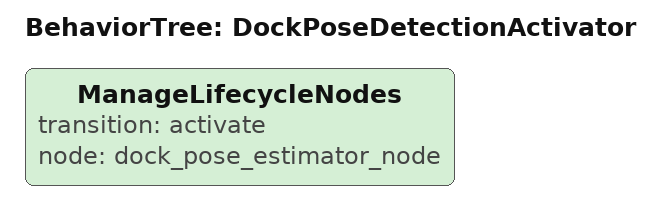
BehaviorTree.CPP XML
<root main_tree_to_execute="DockPoseDetectionActivator">
  <BehaviorTree ID="DockPoseDetectionActivator">
    <!-- Activate the dock pose estimator node. -->
    <ManageLifecycleNodes transition="activate" node="dock_pose_estimator_node"/>
  </BehaviorTree>
</root>
